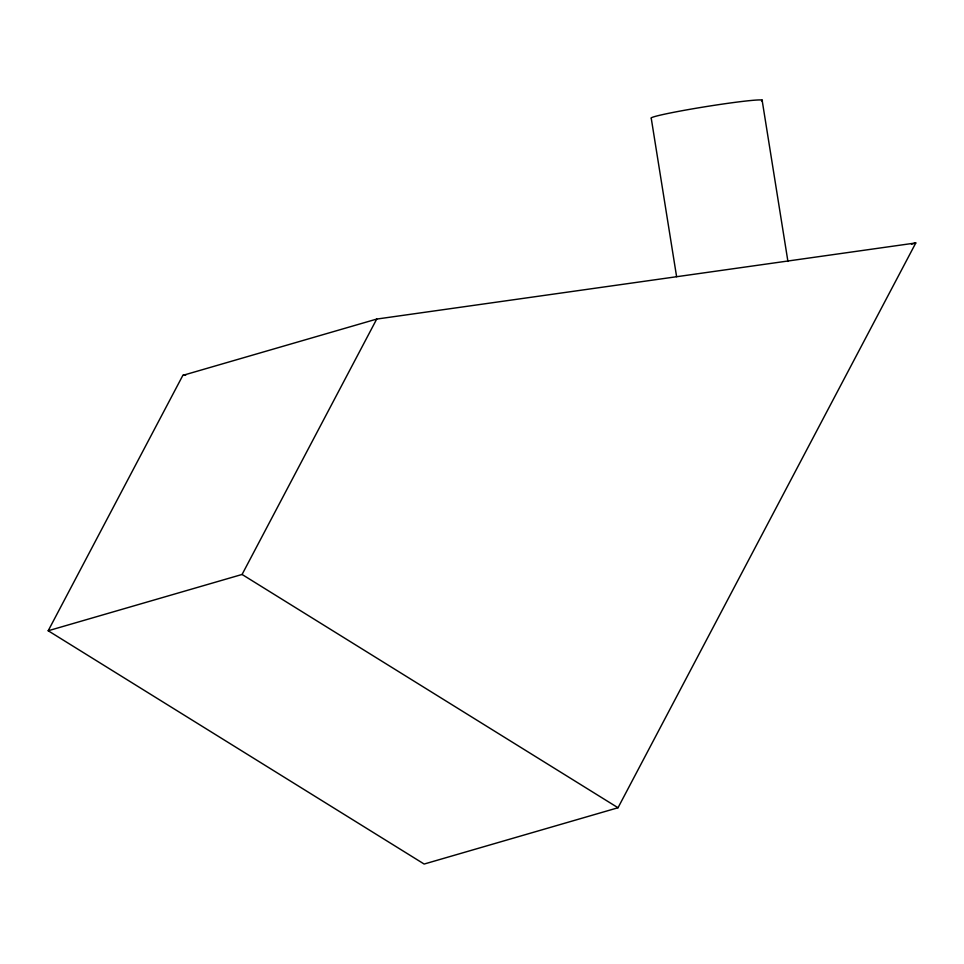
<?xml version="1.0" encoding="UTF-8"?>
<svg xmlns="http://www.w3.org/2000/svg" width="964" height="964" viewBox="0 0 964 964"><rect width="100%" height="100%" fill="white"/><g stroke="black" fill="none" stroke-linecap="round" stroke-linejoin="round"><path stroke-width="1.45" d="M48.2 630.757L182.847 375.37L376.719 319.072L915.8 242.952L618.02 807.748L424.148 864.045L48.2 630.757L242.072 574.46L376.719 319.072M911.486 244.205L915.8 242.952M182.847 375.37L185.835 374.948M242.072 574.46L618.02 807.748M762.114 100.135L787.925 261.437M676.608 276.692L651.254 118.343A56.37 2.699 -9.1 0 1 708.841 106.16A56.37 2.699 -9.1 0 1 761.548 100.943"/></g></svg>
